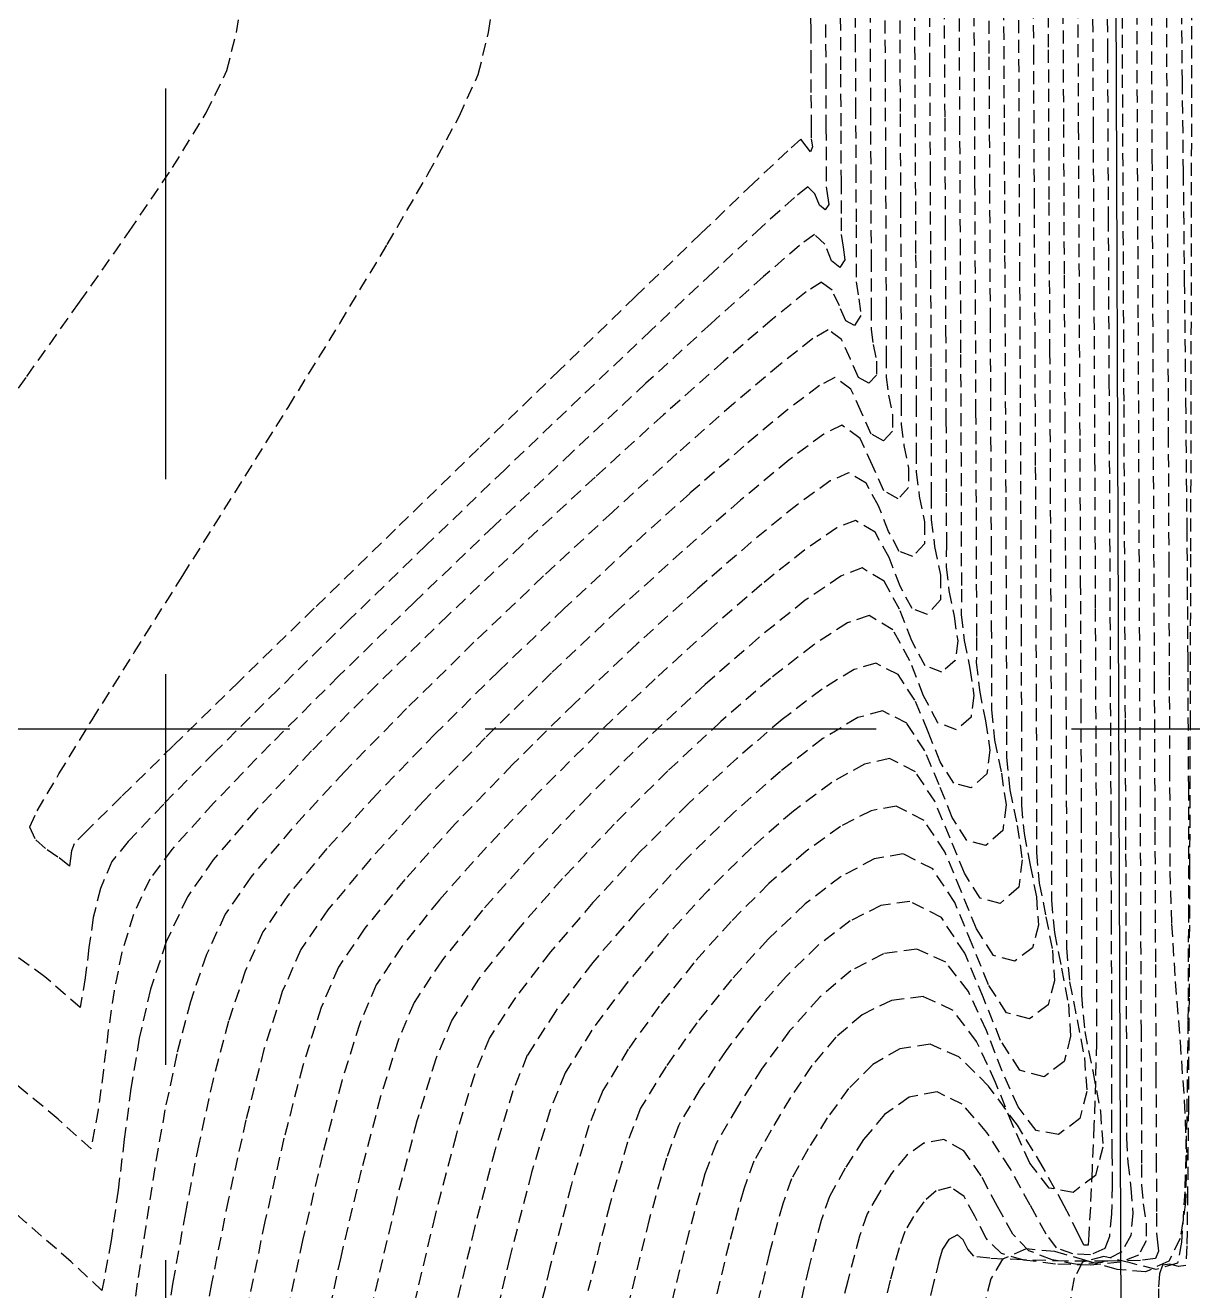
# Model space of a CAD drawing. Header units: inches. Extents: x 7994 to 10114, y 11164 to 12491.
# Drawn here: x 9944.48 to 9966.89, y 11386.44 to 11410.74 of the extents above; entities that cross this region are included whole.
import ezdxf

# ---------------------------------------------------------------- set-up
doc = ezdxf.new("R2010")
doc.units = ezdxf.units.IN
doc.header["$MEASUREMENT"] = 0
doc.linetypes.add('HIDDEN', pattern=[0.375, 0.25, -0.125])
doc.linetypes.add('x4227topo$0$HIDDEN', pattern=[0.375, 0.25, -0.125])
for name, color, linetype in [('CONTOURS', 43, 'x4227topo$0$HIDDEN'), ('GRID', 254, 'HIDDEN'), ('x4227topo$0$C-TOPO', 12, 'Continuous')]:
    doc.layers.add(name, color=color, linetype=linetype)

msp = doc.modelspace()

# ---------------------------------------------------------------- linework, layer by layer
at = {"layer": 'CONTOURS', "color": 43}
for p, q in [((9966.871, 11414.089, 1242), (9966.867, 11410.723, 1242)), ((9965.239, 11413.484, 1236), (9965.253, 11410.258, 1236)), ((9965.521, 11413.553, 1237), (9965.536, 11410.16, 1237)), ((9964.103, 11413.194, 1232), (9964.117, 11410.267, 1232)), ((9963.819, 11412.991, 1231), (9963.832, 11410.234, 1231)), ((9962.966, 11412.699, 1228), (9962.978, 11410.134, 1228)), ((9962.682, 11412.472, 1227), (9962.693, 11410.1, 1227)), ((9960.689, 11412.167, 1220), (9960.696, 11410.66, 1220)), ((9961.829, 11412.084, 1224), (9961.839, 11410, 1224)), ((9964.963, 11411.98, 1235), (9964.979, 11408.729, 1235)), ((9948.532, 11410.598, 1217), (9948.745, 11411.854, 1217)), ((9953.373, 11410.599, 1216), (9953.541, 11411.818, 1216)), ((9960.407, 11411.695, 1219), (9960.412, 11410.475, 1219)), ((9961.546, 11411.826, 1223), (9961.554, 11409.967, 1223)), ((9964.395, 11411.764, 1233), (9964.409, 11408.835, 1233)), ((9964.679, 11411.877, 1234), (9964.694, 11408.788, 1234)), ((9965.811, 11411.753, 1238), (9965.825, 11408.372, 1238)), ((9966.093, 11411.735, 1239), (9966.108, 11408.196, 1239)), ((9966.382, 11411.693, 1240), (9966.395, 11408.605, 1240)), ((9960.977, 11411.583, 1221), (9960.985, 11409.9, 1221)), ((9963.257, 11411.462, 1229), (9963.269, 11408.871, 1229)), ((9963.541, 11411.586, 1230), (9963.554, 11408.813, 1230)), ((9962.403, 11411.246, 1226), (9962.414, 11408.887, 1226)), ((9962.119, 11411.108, 1225), (9962.129, 11408.958, 1225)), ((9966.673, 11411.013, 1241), (9966.686, 11409.666, 1241)), ((9959.556, 11410.89, 1216), (9959.557, 11410.637, 1216)), ((9959.841, 11410.753, 1217), (9959.846, 11409.767, 1217)), ((9960.125, 11410.886, 1218), (9960.13, 11409.8, 1218)), ((9961.265, 11410.831, 1222), (9961.274, 11409.035, 1222)), ((9966.867, 11410.723, 1242), (9966.862, 11407.296, 1242)), ((9948.351, 11409.869, 1217), (9948.532, 11410.598, 1217)), ((9953.175, 11409.791, 1216), (9953.373, 11410.599, 1216)), ((9959.557, 11410.637, 1216), (9959.559, 11410.07, 1216)), ((9960.696, 11410.66, 1220), (9960.704, 11409.073, 1220)), ((9960.412, 11410.475, 1219), (9960.418, 11409.191, 1219)), ((9963.832, 11410.234, 1231), (9963.845, 11407.471, 1231)), ((9964.117, 11410.267, 1232), (9964.13, 11407.334, 1232)), ((9965.253, 11410.258, 1236), (9965.268, 11407.029, 1236)), ((9959.559, 11410.07, 1216), (9959.562, 11409.396, 1216)), ((9961.839, 11410, 1224), (9961.849, 11407.911, 1224)), ((9962.693, 11410.1, 1227), (9962.704, 11407.723, 1227)), ((9962.978, 11410.134, 1228), (9962.99, 11407.563, 1228)), ((9965.536, 11410.16, 1237), (9965.551, 11406.768, 1237)), ((9947.952, 11409.054, 1217), (9948.351, 11409.869, 1217)), ((9952.808, 11408.988, 1216), (9953.175, 11409.791, 1216)), ((9959.846, 11409.767, 1217), (9959.85, 11408.776, 1217)), ((9960.13, 11409.8, 1218), (9960.135, 11408.71, 1218)), ((9960.985, 11409.9, 1221), (9960.992, 11408.212, 1221)), ((9961.554, 11409.967, 1223), (9961.563, 11408.103, 1223)), ((9966.686, 11409.666, 1241), (9966.706, 11407.91, 1241)), ((9959.562, 11409.396, 1216), (9959.565, 11408.821, 1216)), ((9947.307, 11408.006, 1217), (9947.952, 11409.054, 1217)), ((9960.418, 11409.191, 1219), (9960.424, 11407.962, 1219)), ((9960.704, 11409.073, 1220), (9960.71, 11407.555, 1220)), ((9961.274, 11409.035, 1222), (9961.281, 11407.291, 1222)), ((9952.209, 11407.878, 1216), (9952.808, 11408.988, 1216)), ((9959.565, 11408.821, 1216), (9959.565, 11408.55, 1216)), ((9959.85, 11408.776, 1217), (9959.853, 11407.994, 1217)), ((9962.129, 11408.958, 1225), (9962.138, 11406.852, 1225)), ((9962.414, 11408.887, 1226), (9962.424, 11406.575, 1226)), ((9963.269, 11408.871, 1229), (9963.28, 11406.318, 1229)), ((9963.554, 11408.813, 1230), (9963.566, 11406.081, 1230)), ((9964.409, 11408.835, 1233), (9964.422, 11405.94, 1233)), ((9964.694, 11408.788, 1234), (9964.708, 11405.734, 1234)), ((9959.368, 11408.549, 1216), (9959.115, 11408.324, 1216)), ((9959.471, 11408.414, 1216), (9959.368, 11408.549, 1216)), ((9959.565, 11408.55, 1216), (9959.589, 11408.406, 1216)), ((9960.135, 11408.71, 1218), (9960.139, 11407.747, 1218)), ((9964.979, 11408.729, 1235), (9964.993, 11405.515, 1235)), ((9966.395, 11408.605, 1240), (9966.408, 11405.643, 1240)), ((9959.115, 11408.324, 1216), (9958.45, 11407.697, 1216)), ((9959.555, 11408.305, 1216), (9959.471, 11408.414, 1216)), ((9959.589, 11408.406, 1216), (9959.555, 11408.305, 1216)), ((9965.825, 11408.372, 1238), (9965.84, 11405.03, 1238)), ((9960.992, 11408.212, 1221), (9960.999, 11406.648, 1221)), ((9961.563, 11408.103, 1223), (9961.571, 11406.333, 1223)), ((9966.108, 11408.196, 1239), (9966.123, 11404.702, 1239)), ((9946.477, 11406.778, 1217), (9947.307, 11408.006, 1217)), ((9951.429, 11406.529, 1216), (9952.209, 11407.878, 1216)), ((9959.853, 11407.994, 1217), (9959.854, 11407.637, 1217)), ((9960.424, 11407.962, 1219), (9960.428, 11406.908, 1219)), ((9961.849, 11407.911, 1224), (9961.857, 11405.926, 1224)), ((9966.706, 11407.91, 1241), (9966.729, 11405.834, 1241)), ((9958.45, 11407.697, 1216), (9957.449, 11406.738, 1216)), ((9959.499, 11407.634, 1217), (9959.246, 11407.432, 1217)), ((9959.637, 11407.504, 1217), (9959.499, 11407.634, 1217)), ((9959.854, 11407.637, 1217), (9959.879, 11407.466, 1217)), ((9960.139, 11407.747, 1218), (9960.142, 11407.041, 1218)), ((9962.704, 11407.723, 1227), (9962.714, 11405.433, 1227)), ((9962.99, 11407.563, 1228), (9963.001, 11405.085, 1228)), ((9959.246, 11407.432, 1217), (9958.615, 11406.863, 1217)), ((9959.726, 11407.286, 1217), (9959.637, 11407.504, 1217)), ((9959.879, 11407.466, 1217), (9959.902, 11407.296, 1217)), ((9960.71, 11407.555, 1220), (9960.716, 11406.253, 1220)), ((9963.845, 11407.471, 1231), (9963.857, 11404.784, 1231)), ((9964.13, 11407.334, 1232), (9964.143, 11404.482, 1232)), ((9959.835, 11407.195, 1217), (9959.726, 11407.286, 1217)), ((9959.902, 11407.296, 1217), (9959.835, 11407.195, 1217)), ((9961.281, 11407.291, 1222), (9961.288, 11405.71, 1222)), ((9966.862, 11407.296, 1242), (9966.855, 11403.889, 1242)), ((9958.615, 11406.863, 1217), (9957.675, 11405.991, 1217)), ((9960.142, 11407.041, 1218), (9960.142, 11406.723, 1218)), ((9960.428, 11406.908, 1219), (9960.43, 11406.151, 1219)), ((9962.138, 11406.852, 1225), (9962.147, 11404.885, 1225)), ((9965.268, 11407.029, 1236), (9965.282, 11403.875, 1236)), ((9945.523, 11405.423, 1217), (9946.477, 11406.778, 1217)), ((9957.449, 11406.738, 1216), (9956.188, 11405.523, 1216)), ((9959.63, 11406.719, 1218), (9959.339, 11406.509, 1218)), ((9959.829, 11406.532, 1218), (9959.63, 11406.719, 1218)), ((9960.142, 11406.723, 1218), (9960.178, 11406.477, 1218)), ((9960.999, 11406.648, 1221), (9961.004, 11405.335, 1221)), ((9965.551, 11406.768, 1237), (9965.565, 11403.457, 1237)), ((9950.518, 11405.013, 1216), (9951.429, 11406.529, 1216)), ((9959.339, 11406.509, 1218), (9958.652, 11405.916, 1218)), ((9959.958, 11406.216, 1218), (9959.829, 11406.532, 1218)), ((9960.178, 11406.477, 1218), (9960.212, 11406.231, 1218)), ((9962.424, 11406.575, 1226), (9962.434, 11404.416, 1226)), ((9960.115, 11406.085, 1218), (9959.958, 11406.216, 1218)), ((9960.212, 11406.231, 1218), (9960.115, 11406.085, 1218)), ((9960.43, 11406.151, 1219), (9960.43, 11405.81, 1219)), ((9960.716, 11406.253, 1220), (9960.719, 11405.318, 1220)), ((9961.571, 11406.333, 1223), (9961.577, 11404.755, 1223)), ((9963.28, 11406.318, 1229), (9963.291, 11403.89, 1229)), ((9957.675, 11405.991, 1217), (9956.494, 11404.88, 1217)), ((9958.652, 11405.916, 1218), (9957.645, 11405.011, 1218)), ((9961.857, 11405.926, 1224), (9961.865, 11404.157, 1224)), ((9963.566, 11406.081, 1230), (9963.578, 11403.483, 1230)), ((9964.422, 11405.94, 1233), (9964.434, 11403.153, 1233)), ((9959.472, 11405.621, 1219), (9958.826, 11405.096, 1219)), ((9959.761, 11405.804, 1219), (9959.472, 11405.621, 1219)), ((9959.969, 11405.652, 1219), (9959.761, 11405.804, 1219)), ((9960.108, 11405.348, 1219), (9959.969, 11405.652, 1219)), ((9960.43, 11405.81, 1219), (9960.478, 11405.488, 1219)), ((9961.288, 11405.71, 1222), (9961.293, 11404.405, 1222)), ((9964.708, 11405.734, 1234), (9964.721, 11402.795, 1234)), ((9966.408, 11405.643, 1240), (9966.42, 11402.878, 1240)), ((9966.729, 11405.834, 1241), (9966.753, 11403.527, 1241)), ((9944.508, 11403.992, 1217), (9945.523, 11405.423, 1217)), ((9956.188, 11405.523, 1216), (9954.74, 11404.122, 1216)), ((9960.478, 11405.488, 1219), (9960.521, 11405.167, 1219)), ((9962.714, 11405.433, 1227), (9962.723, 11403.321, 1227)), ((9964.993, 11405.515, 1235), (9965.007, 11402.423, 1235)), ((9960.233, 11405.065, 1219), (9960.108, 11405.348, 1219)), ((9960.521, 11405.167, 1219), (9960.395, 11404.975, 1219)), ((9960.719, 11405.318, 1220), (9960.718, 11404.897, 1220)), ((9961.004, 11405.335, 1221), (9961.007, 11404.404, 1221)), ((9949.526, 11403.401, 1216), (9950.518, 11405.013, 1216)), ((9957.645, 11405.011, 1218), (9956.394, 11403.862, 1218)), ((9958.826, 11405.096, 1219), (9957.889, 11404.288, 1219)), ((9959.891, 11404.89, 1220), (9959.598, 11404.72, 1220)), ((9960.149, 11404.701, 1220), (9959.891, 11404.89, 1220)), ((9960.395, 11404.975, 1219), (9960.233, 11405.065, 1219)), ((9960.718, 11404.897, 1220), (9960.755, 11404.605, 1220)), ((9963.001, 11405.085, 1228), (9963.011, 11402.801, 1228)), ((9965.84, 11405.03, 1238), (9965.854, 11401.801, 1238)), ((9956.494, 11404.88, 1217), (9955.138, 11403.594, 1217)), ((9959.598, 11404.72, 1220), (9958.975, 11404.231, 1220)), ((9960.321, 11404.326, 1220), (9960.149, 11404.701, 1220)), ((9961.577, 11404.755, 1223), (9961.582, 11403.467, 1223)), ((9962.147, 11404.885, 1225), (9962.154, 11403.152, 1225)), ((9963.857, 11404.784, 1231), (9963.868, 11402.256, 1231)), ((9966.123, 11404.702, 1239), (9966.137, 11401.328, 1239)), ((9960.755, 11404.605, 1220), (9960.818, 11404.29, 1220)), ((9961.007, 11404.404, 1221), (9961.007, 11403.983, 1221)), ((9961.293, 11404.405, 1222), (9961.296, 11403.487, 1222)), ((9962.434, 11404.416, 1226), (9962.442, 11402.514, 1226)), ((9964.143, 11404.482, 1232), (9964.155, 11401.798, 1232)), ((9957.889, 11404.288, 1219), (9956.73, 11403.257, 1219)), ((9958.975, 11404.231, 1220), (9958.084, 11403.477, 1220)), ((9960.475, 11403.977, 1220), (9960.321, 11404.326, 1220)), ((9960.818, 11404.29, 1220), (9960.82, 11404.021, 1220)), ((9943.493, 11402.54, 1217), (9944.508, 11403.992, 1217)), ((9954.74, 11404.122, 1216), (9953.18, 11402.61, 1216)), ((9960.022, 11403.975, 1221), (9959.724, 11403.818, 1221)), ((9960.328, 11403.751, 1221), (9960.022, 11403.975, 1221)), ((9960.675, 11403.865, 1220), (9960.475, 11403.977, 1220)), ((9960.82, 11404.021, 1220), (9960.675, 11403.865, 1220)), ((9961.007, 11403.983, 1221), (9961.05, 11403.636, 1221)), ((9961.865, 11404.157, 1224), (9961.87, 11402.713, 1224)), ((9956.394, 11403.862, 1218), (9954.978, 11402.541, 1218)), ((9959.724, 11403.818, 1221), (9959.121, 11403.361, 1221)), ((9960.534, 11403.304, 1221), (9960.328, 11403.751, 1221)), ((9963.291, 11403.89, 1229), (9963.3, 11401.675, 1229)), ((9965.282, 11403.875, 1236), (9965.295, 11400.871, 1236)), ((9966.855, 11403.889, 1242), (9966.848, 11400.581, 1242)), ((9955.138, 11403.594, 1217), (9953.676, 11402.196, 1217)), ((9958.084, 11403.477, 1220), (9956.988, 11402.512, 1220)), ((9961.05, 11403.636, 1221), (9961.125, 11403.261, 1221)), ((9961.296, 11403.487, 1222), (9961.295, 11403.07, 1222)), ((9961.582, 11403.467, 1223), (9961.584, 11402.568, 1223)), ((9963.578, 11403.483, 1230), (9963.588, 11401.112, 1230)), ((9965.565, 11403.457, 1237), (9965.579, 11400.309, 1237)), ((9966.753, 11403.527, 1241), (9966.776, 11401.077, 1241)), ((9948.504, 11401.762, 1216), (9949.526, 11403.401, 1216)), ((9956.73, 11403.257, 1219), (9955.417, 11402.061, 1219)), ((9959.121, 11403.361, 1221), (9958.273, 11402.655, 1221)), ((9960.716, 11402.888, 1221), (9960.534, 11403.304, 1221)), ((9961.125, 11403.261, 1221), (9961.127, 11402.941, 1221)), ((9962.723, 11403.321, 1227), (9962.731, 11401.48, 1227)), ((9960.153, 11403.06, 1222), (9959.807, 11402.888, 1222)), ((9960.508, 11402.8, 1222), (9960.153, 11403.06, 1222)), ((9961.295, 11403.07, 1222), (9961.346, 11402.667, 1222)), ((9962.154, 11403.152, 1225), (9962.159, 11401.752, 1225)), ((9964.434, 11403.153, 1233), (9964.445, 11400.553, 1233)), ((9959.807, 11402.888, 1222), (9959.137, 11402.387, 1222)), ((9960.746, 11402.282, 1222), (9960.508, 11402.8, 1222)), ((9960.955, 11402.755, 1221), (9960.716, 11402.888, 1221)), ((9961.127, 11402.941, 1221), (9960.955, 11402.755, 1221)), ((9961.87, 11402.713, 1224), (9961.872, 11401.705, 1224)), ((9963.011, 11402.801, 1228), (9963.019, 11400.81, 1228)), ((9964.721, 11402.795, 1234), (9964.732, 11400.052, 1234)), ((9966.42, 11402.878, 1240), (9966.43, 11400.381, 1240)), ((9953.18, 11402.61, 1216), (9951.584, 11401.059, 1216)), ((9954.978, 11402.541, 1218), (9953.472, 11401.118, 1218)), ((9956.988, 11402.512, 1220), (9955.749, 11401.389, 1220)), ((9958.273, 11402.655, 1221), (9957.236, 11401.749, 1221)), ((9961.346, 11402.667, 1222), (9961.432, 11402.233, 1222)), ((9961.584, 11402.568, 1223), (9961.583, 11402.156, 1223)), ((9962.442, 11402.514, 1226), (9962.447, 11400.977, 1226)), ((9959.137, 11402.387, 1222), (9958.211, 11401.618, 1222)), ((9960.958, 11401.799, 1222), (9960.746, 11402.282, 1222)), ((9961.432, 11402.233, 1222), (9961.435, 11401.861, 1222)), ((9963.868, 11402.256, 1231), (9963.877, 11399.968, 1231)), ((9965.007, 11402.423, 1235), (9965.019, 11399.537, 1235)), ((9953.676, 11402.196, 1217), (9952.176, 11400.752, 1217)), ((9955.417, 11402.061, 1219), (9954.017, 11400.759, 1219)), ((9959.933, 11401.988, 1223), (9959.289, 11401.525, 1223)), ((9960.284, 11402.145, 1223), (9959.933, 11401.988, 1223)), ((9960.621, 11401.943, 1223), (9960.284, 11402.145, 1223)), ((9961.583, 11402.156, 1223), (9961.641, 11401.698, 1223)), ((9947.502, 11400.169, 1216), (9948.504, 11401.762, 1216)), ((9957.236, 11401.749, 1221), (9956.068, 11400.694, 1221)), ((9960.86, 11401.51, 1223), (9960.621, 11401.943, 1223)), ((9961.235, 11401.645, 1222), (9960.958, 11401.799, 1222)), ((9961.435, 11401.861, 1222), (9961.235, 11401.645, 1222)), ((9962.159, 11401.752, 1225), (9962.161, 11400.779, 1225)), ((9964.155, 11401.798, 1232), (9964.165, 11399.369, 1232)), ((9965.854, 11401.801, 1238), (9965.867, 11398.757, 1238)), ((9958.211, 11401.618, 1222), (9957.097, 11400.641, 1222)), ((9959.289, 11401.525, 1223), (9958.415, 11400.811, 1223)), ((9961.053, 11401.017, 1223), (9960.86, 11401.51, 1223)), ((9961.641, 11401.698, 1223), (9961.739, 11401.204, 1223)), ((9961.872, 11401.705, 1224), (9961.872, 11401.243, 1224)), ((9963.3, 11401.675, 1229), (9963.308, 11399.759, 1229)), ((9955.749, 11401.389, 1220), (9954.43, 11400.163, 1220)), ((9961.872, 11401.243, 1224), (9961.936, 11400.729, 1224)), ((9962.731, 11401.48, 1227), (9962.736, 11400.002, 1227)), ((9966.137, 11401.328, 1239), (9966.151, 11398.153, 1239)), ((9951.584, 11401.059, 1216), (9950.025, 11399.542, 1216)), ((9953.472, 11401.118, 1218), (9951.953, 11399.661, 1218)), ((9960.059, 11401.088, 1224), (9959.442, 11400.663, 1224)), ((9960.414, 11401.23, 1224), (9960.059, 11401.088, 1224)), ((9960.793, 11401.004, 1224), (9960.414, 11401.23, 1224)), ((9961.06, 11400.518, 1224), (9960.793, 11401.004, 1224)), ((9961.254, 11400.635, 1223), (9961.053, 11401.017, 1223)), ((9961.739, 11401.204, 1223), (9961.742, 11400.781, 1223)), ((9963.588, 11401.112, 1230), (9963.596, 11399.062, 1230)), ((9966.776, 11401.077, 1241), (9966.794, 11398.572, 1241)), ((9954.017, 11400.759, 1219), (9952.597, 11399.409, 1219)), ((9958.415, 11400.811, 1223), (9957.37, 11399.902, 1223)), ((9961.742, 11400.781, 1223), (9961.515, 11400.535, 1223)), ((9962.161, 11400.779, 1225), (9962.16, 11400.329, 1225)), ((9962.447, 11400.977, 1226), (9962.449, 11399.909, 1226)), ((9963.019, 11400.81, 1228), (9963.024, 11399.211, 1228)), ((9965.295, 11400.871, 1236), (9965.307, 11398.094, 1236)), ((9952.176, 11400.752, 1217), (9950.704, 11399.324, 1217)), ((9956.068, 11400.694, 1221), (9954.827, 11399.539, 1221)), ((9957.097, 11400.641, 1222), (9955.864, 11399.515, 1222)), ((9959.442, 11400.663, 1224), (9958.618, 11400.004, 1224)), ((9961.277, 11399.965, 1224), (9961.06, 11400.518, 1224)), ((9961.515, 11400.535, 1223), (9961.254, 11400.635, 1223)), ((9961.936, 11400.729, 1224), (9962.046, 11400.175, 1224)), ((9964.445, 11400.553, 1233), (9964.455, 11398.215, 1233)), ((9966.848, 11400.581, 1242), (9966.839, 11397.452, 1242)), ((9960.545, 11400.316, 1225), (9960.136, 11400.16, 1225)), ((9960.964, 11400.064, 1225), (9960.545, 11400.316, 1225)), ((9962.16, 11400.329, 1225), (9962.208, 11399.881, 1225)), ((9965.579, 11400.309, 1237), (9965.591, 11397.405, 1237)), ((9966.43, 11400.381, 1240), (9966.439, 11398.222, 1240)), ((9946.571, 11398.69, 1216), (9947.502, 11400.169, 1216)), ((9954.43, 11400.163, 1220), (9953.092, 11398.888, 1220)), ((9960.136, 11400.16, 1225), (9959.453, 11399.696, 1225)), ((9961.261, 11399.526, 1225), (9960.964, 11400.064, 1225)), ((9962.046, 11400.175, 1224), (9962.05, 11399.701, 1224)), ((9964.732, 11400.052, 1234), (9964.742, 11397.586, 1234)), ((9957.37, 11399.902, 1223), (9956.218, 11398.851, 1223)), ((9958.618, 11400.004, 1224), (9957.643, 11399.163, 1224)), ((9961.502, 11399.537, 1224), (9961.277, 11399.965, 1224)), ((9962.208, 11399.881, 1225), (9962.309, 11399.388, 1225)), ((9962.449, 11399.909, 1226), (9962.448, 11399.416, 1226)), ((9962.736, 11400.002, 1227), (9962.738, 11398.979, 1227)), ((9963.877, 11399.968, 1231), (9963.885, 11398.001, 1231)), ((9950.025, 11399.542, 1216), (9948.579, 11398.131, 1216)), ((9951.953, 11399.661, 1218), (9950.5, 11398.242, 1218)), ((9959.453, 11399.696, 1225), (9958.562, 11398.981, 1225)), ((9962.05, 11399.701, 1224), (9961.796, 11399.425, 1224)), ((9963.308, 11399.759, 1229), (9963.313, 11398.229, 1229)), ((9950.704, 11399.324, 1217), (9949.328, 11397.978, 1217)), ((9952.597, 11399.409, 1219), (9951.227, 11398.071, 1219)), ((9954.827, 11399.539, 1221), (9953.569, 11398.335, 1221)), ((9955.864, 11399.515, 1222), (9954.579, 11398.3, 1222)), ((9960.676, 11399.401, 1226), (9960.263, 11399.263, 1226)), ((9961.136, 11399.125, 1226), (9960.676, 11399.401, 1226)), ((9961.501, 11398.914, 1225), (9961.261, 11399.526, 1225)), ((9961.796, 11399.425, 1224), (9961.502, 11399.537, 1224)), ((9962.309, 11399.388, 1225), (9962.379, 11398.918, 1225)), ((9962.448, 11399.416, 1226), (9962.501, 11398.924, 1226)), ((9964.165, 11399.369, 1232), (9964.173, 11397.281, 1232)), ((9965.019, 11399.537, 1235), (9965.03, 11396.944, 1235)), ((9957.643, 11399.163, 1224), (9956.572, 11398.188, 1224)), ((9960.263, 11399.263, 1226), (9959.614, 11398.843, 1226)), ((9961.462, 11398.535, 1226), (9961.136, 11399.125, 1226)), ((9963.024, 11399.211, 1228), (9963.026, 11398.104, 1228)), ((9963.596, 11399.062, 1230), (9963.601, 11397.424, 1230)), ((9953.092, 11398.888, 1220), (9951.799, 11397.618, 1220)), ((9956.218, 11398.851, 1223), (9955.02, 11397.714, 1223)), ((9958.562, 11398.981, 1225), (9957.528, 11398.077, 1225)), ((9959.614, 11398.843, 1226), (9958.785, 11398.194, 1226)), ((9961.751, 11398.439, 1225), (9961.501, 11398.914, 1225)), ((9962.379, 11398.918, 1225), (9962.329, 11398.537, 1225)), ((9962.501, 11398.924, 1226), (9962.612, 11398.383, 1226)), ((9962.738, 11398.979, 1227), (9962.736, 11398.503, 1227)), ((9945.762, 11397.398, 1216), (9946.571, 11398.69, 1216)), ((9965.867, 11398.757, 1238), (9965.879, 11395.971, 1238)), ((9966.794, 11398.572, 1241), (9966.806, 11396.102, 1241)), ((9953.569, 11398.335, 1221), (9952.351, 11397.131, 1221)), ((9960.391, 11398.366, 1227), (9959.775, 11397.991, 1227)), ((9960.806, 11398.486, 1227), (9960.391, 11398.366, 1227)), ((9961.236, 11398.267, 1227), (9960.806, 11398.486, 1227)), ((9961.725, 11397.862, 1226), (9961.462, 11398.535, 1226)), ((9962.076, 11398.315, 1225), (9961.751, 11398.439, 1225)), ((9962.329, 11398.537, 1225), (9962.076, 11398.315, 1225)), ((9962.612, 11398.383, 1226), (9962.688, 11397.867, 1226)), ((9962.736, 11398.503, 1227), (9962.794, 11397.967, 1227)), ((9948.579, 11398.131, 1216), (9947.321, 11396.901, 1216)), ((9950.5, 11398.242, 1218), (9949.187, 11396.931, 1218)), ((9954.579, 11398.3, 1222), (9953.311, 11397.056, 1222)), ((9956.572, 11398.188, 1224), (9955.46, 11397.129, 1224)), ((9958.785, 11398.194, 1226), (9957.833, 11397.368, 1226)), ((9961.555, 11397.78, 1227), (9961.236, 11398.267, 1227)), ((9963.026, 11398.104, 1228), (9963.025, 11397.589, 1228)), ((9963.313, 11398.229, 1229), (9963.315, 11397.172, 1229)), ((9964.455, 11398.215, 1233), (9964.462, 11396.216, 1233)), ((9965.307, 11398.094, 1236), (9965.317, 11395.62, 1236)), ((9966.151, 11398.153, 1239), (9966.164, 11395.251, 1239)), ((9966.439, 11398.222, 1240), (9966.446, 11396.474, 1240)), ((9949.328, 11397.978, 1217), (9948.117, 11396.776, 1217)), ((9951.227, 11398.071, 1219), (9949.974, 11396.802, 1219)), ((9957.528, 11398.077, 1225), (9956.415, 11397.041, 1225)), ((9959.775, 11397.991, 1227), (9959.008, 11397.406, 1227)), ((9961.999, 11397.341, 1226), (9961.725, 11397.862, 1226)), ((9962.688, 11397.867, 1226), (9962.634, 11397.449, 1226)), ((9962.794, 11397.967, 1227), (9962.915, 11397.378, 1227)), ((9963.885, 11398.001, 1231), (9963.89, 11396.437, 1231)), ((9951.799, 11397.618, 1220), (9950.612, 11396.407, 1220)), ((9955.02, 11397.714, 1223), (9953.837, 11396.545, 1223)), ((9961.809, 11397.172, 1227), (9961.555, 11397.78, 1227)), ((9945.125, 11396.362, 1216), (9945.762, 11397.398, 1216)), ((9957.833, 11397.368, 1226), (9956.812, 11396.417, 1226)), ((9959.008, 11397.406, 1227), (9958.137, 11396.658, 1227)), ((9960.461, 11397.442, 1228), (9959.789, 11397.038, 1228)), ((9960.937, 11397.571, 1228), (9960.461, 11397.442, 1228)), ((9961.402, 11397.334, 1228), (9960.937, 11397.571, 1228)), ((9962.634, 11397.449, 1226), (9962.356, 11397.205, 1226)), ((9962.915, 11397.378, 1227), (9962.998, 11396.816, 1227)), ((9963.025, 11397.589, 1228), (9963.087, 11397.01, 1228)), ((9963.601, 11397.424, 1230), (9963.603, 11396.293, 1230)), ((9964.742, 11397.586, 1234), (9964.75, 11395.478, 1234)), ((9965.591, 11397.405, 1237), (9965.602, 11394.825, 1237)), ((9966.839, 11397.452, 1242), (9966.83, 11394.582, 1242)), ((9952.351, 11397.131, 1221), (9951.233, 11395.979, 1221)), ((9955.46, 11397.129, 1224), (9954.363, 11396.035, 1224)), ((9961.747, 11396.807, 1228), (9961.402, 11397.334, 1228)), ((9962.043, 11396.591, 1227), (9961.809, 11397.172, 1227)), ((9962.356, 11397.205, 1226), (9961.999, 11397.341, 1226)), ((9963.315, 11397.172, 1229), (9963.313, 11396.676, 1229)), ((9964.173, 11397.281, 1232), (9964.178, 11395.622, 1232)), ((9947.321, 11396.901, 1216), (9946.325, 11395.924, 1216)), ((9949.187, 11396.931, 1218), (9948.093, 11395.797, 1218)), ((9953.311, 11397.056, 1222), (9952.128, 11395.842, 1222)), ((9956.415, 11397.041, 1225), (9955.289, 11395.934, 1225)), ((9959.789, 11397.038, 1228), (9958.976, 11396.41, 1228)), ((9963.087, 11397.01, 1228), (9963.218, 11396.373, 1228)), ((9965.03, 11396.944, 1235), (9965.038, 11394.728, 1235)), ((9948.117, 11396.776, 1217), (9947.137, 11395.783, 1217)), ((9949.974, 11396.802, 1219), (9948.905, 11395.662, 1219)), ((9958.137, 11396.658, 1227), (9957.21, 11395.792, 1227)), ((9961.068, 11396.657, 1229), (9960.59, 11396.549, 1229)), ((9961.568, 11396.401, 1229), (9961.068, 11396.657, 1229)), ((9962.022, 11396.15, 1228), (9961.747, 11396.807, 1228)), ((9962.998, 11396.816, 1227), (9962.939, 11396.361, 1227)), ((9963.313, 11396.676, 1229), (9963.38, 11396.053, 1229)), ((9950.612, 11396.407, 1220), (9949.595, 11395.308, 1220)), ((9953.837, 11396.545, 1223), (9952.731, 11395.4, 1223)), ((9956.812, 11396.417, 1226), (9955.781, 11395.394, 1226)), ((9958.976, 11396.41, 1228), (9958.074, 11395.613, 1228)), ((9960.59, 11396.549, 1229), (9959.962, 11396.198, 1229)), ((9961.939, 11395.835, 1229), (9961.568, 11396.401, 1229)), ((9962.304, 11396.183, 1227), (9962.043, 11396.591, 1227)), ((9963.89, 11396.437, 1231), (9963.891, 11395.36, 1231)), ((9966.446, 11396.474, 1240), (9966.451, 11395.206, 1240)), ((9944.71, 11395.653, 1216), (9945.125, 11396.362, 1216)), ((9959.962, 11396.198, 1229), (9959.224, 11395.647, 1229)), ((9962.275, 11395.521, 1228), (9962.022, 11396.15, 1228)), ((9962.636, 11396.095, 1227), (9962.304, 11396.183, 1227)), ((9962.939, 11396.361, 1227), (9962.636, 11396.095, 1227)), ((9963.218, 11396.373, 1228), (9963.307, 11395.764, 1228)), ((9963.603, 11396.293, 1230), (9963.601, 11395.762, 1230)), ((9964.462, 11396.216, 1233), (9964.467, 11394.634, 1233)), ((9946.325, 11395.924, 1216), (9945.666, 11395.272, 1216)), ((9951.233, 11395.979, 1221), (9950.27, 11394.927, 1221)), ((9954.363, 11396.035, 1224), (9953.334, 11394.957, 1224)), ((9955.289, 11395.934, 1225), (9954.213, 11394.814, 1225)), ((9963.38, 11396.053, 1229), (9963.521, 11395.367, 1229)), ((9965.879, 11395.971, 1238), (9965.889, 11393.516, 1238)), ((9966.806, 11396.102, 1241), (9966.808, 11393.755, 1241)), ((9944.567, 11395.342, 1216), (9944.71, 11395.653, 1216)), ((9947.137, 11395.783, 1217), (9946.457, 11395.063, 1217)), ((9948.093, 11395.797, 1218), (9947.295, 11394.911, 1218)), ((9948.905, 11395.662, 1219), (9948.089, 11394.71, 1219)), ((9952.128, 11395.842, 1222), (9951.098, 11394.72, 1222)), ((9957.21, 11395.792, 1227), (9956.273, 11394.855, 1227)), ((9960.719, 11395.654, 1230), (9960.132, 11395.353, 1230)), ((9961.199, 11395.742, 1230), (9960.719, 11395.654, 1230)), ((9961.734, 11395.469, 1230), (9961.199, 11395.742, 1230)), ((9962.234, 11395.128, 1229), (9961.939, 11395.835, 1229)), ((9963.307, 11395.764, 1228), (9963.244, 11395.273, 1228)), ((9963.601, 11395.762, 1230), (9963.652, 11395.214, 1230)), ((9958.074, 11395.613, 1228), (9957.138, 11394.701, 1228)), ((9959.224, 11395.647, 1229), (9958.419, 11394.941, 1229)), ((9962.131, 11394.862, 1230), (9961.734, 11395.469, 1230)), ((9962.557, 11395.08, 1228), (9962.275, 11395.521, 1228)), ((9964.178, 11395.622, 1232), (9964.18, 11394.478, 1232)), ((9964.75, 11395.478, 1234), (9964.755, 11393.809, 1234)), ((9965.317, 11395.62, 1236), (9965.325, 11393.526, 1236)), ((9944.669, 11395.111, 1216), (9944.567, 11395.342, 1216)), ((9945.666, 11395.272, 1216), (9945.418, 11395.019, 1216)), ((9949.595, 11395.308, 1220), (9948.81, 11394.376, 1220)), ((9952.731, 11395.4, 1223), (9951.764, 11394.332, 1223)), ((9955.781, 11395.394, 1226), (9954.794, 11394.352, 1226)), ((9960.132, 11395.353, 1230), (9959.467, 11394.875, 1230)), ((9963.244, 11395.273, 1228), (9962.916, 11394.985, 1228)), ((9963.521, 11395.367, 1229), (9963.617, 11394.713, 1229)), ((9963.652, 11395.214, 1230), (9963.772, 11394.608, 1230)), ((9963.891, 11395.36, 1231), (9963.889, 11394.849, 1231)), ((9966.164, 11395.251, 1239), (9966.174, 11392.701, 1239)), ((9966.451, 11395.206, 1240), (9966.452, 11394.491, 1240)), ((9944.869, 11394.928, 1216), (9944.669, 11395.111, 1216)), ((9945.107, 11394.764, 1216), (9944.869, 11394.928, 1216)), ((9945.418, 11395.019, 1216), (9945.37, 11394.883, 1216)), ((9946.457, 11395.063, 1217), (9946.143, 11394.681, 1217)), ((9950.27, 11394.927, 1221), (9949.521, 11394.026, 1221)), ((9953.334, 11394.957, 1224), (9952.431, 11393.944, 1224)), ((9958.419, 11394.941, 1229), (9957.588, 11394.124, 1229)), ((9962.507, 11394.452, 1229), (9962.234, 11395.128, 1229)), ((9962.916, 11394.985, 1228), (9962.557, 11395.08, 1228)), ((9945.326, 11394.591, 1216), (9945.107, 11394.764, 1216)), ((9945.348, 11394.737, 1216), (9945.326, 11394.591, 1216)), ((9945.37, 11394.883, 1216), (9945.348, 11394.737, 1216)), ((9946.143, 11394.681, 1217), (9945.921, 11394.157, 1217)), ((9947.295, 11394.911, 1218), (9946.868, 11394.342, 1218)), ((9948.089, 11394.71, 1219), (9947.593, 11394.003, 1219)), ((9951.098, 11394.72, 1222), (9950.288, 11393.749, 1222)), ((9954.213, 11394.814, 1225), (9953.254, 11393.741, 1225)), ((9956.273, 11394.855, 1227), (9955.376, 11393.89, 1227)), ((9957.138, 11394.701, 1228), (9956.22, 11393.725, 1228)), ((9959.467, 11394.875, 1230), (9958.755, 11394.255, 1230)), ((9960.778, 11394.729, 1231), (9960.142, 11394.393, 1231)), ((9961.329, 11394.827, 1231), (9960.778, 11394.729, 1231)), ((9961.9, 11394.536, 1231), (9961.329, 11394.827, 1231)), ((9962.447, 11394.106, 1230), (9962.131, 11394.862, 1230)), ((9963.617, 11394.713, 1229), (9963.549, 11394.184, 1229)), ((9963.889, 11394.849, 1231), (9963.943, 11394.265, 1231)), ((9965.038, 11394.728, 1235), (9965.043, 11392.975, 1235)), ((9965.602, 11394.825, 1237), (9965.611, 11392.65, 1237)), ((9945.326, 11394.591, 1216), (9945.326, 11394.591, 1216)), ((9962.323, 11393.89, 1231), (9961.9, 11394.536, 1231)), ((9962.81, 11393.977, 1229), (9962.507, 11394.452, 1229)), ((9963.772, 11394.608, 1230), (9963.889, 11394.002, 1230)), ((9964.18, 11394.478, 1232), (9964.178, 11393.936, 1232)), ((9964.467, 11394.634, 1233), (9964.468, 11393.543, 1233)), ((9966.452, 11394.491, 1240), (9966.483, 11393.483, 1240)), ((9966.83, 11394.582, 1242), (9966.819, 11392.051, 1242)), ((9946.868, 11394.342, 1218), (9946.555, 11393.659, 1218)), ((9948.81, 11394.376, 1220), (9948.318, 11393.665, 1220)), ((9951.764, 11394.332, 1223), (9950.997, 11393.397, 1223)), ((9954.794, 11394.352, 1226), (9953.909, 11393.343, 1226)), ((9958.755, 11394.255, 1230), (9958.028, 11393.528, 1230)), ((9960.142, 11394.393, 1231), (9959.452, 11393.863, 1231)), ((9963.943, 11394.265, 1231), (9964.072, 11393.619, 1231)), ((9945.921, 11394.157, 1217), (9945.786, 11393.601, 1217)), ((9947.593, 11394.003, 1219), (9947.185, 11393.134, 1219)), ((9949.521, 11394.026, 1221), (9949.043, 11393.326, 1221)), ((9957.588, 11394.124, 1229), (9956.773, 11393.239, 1229)), ((9962.739, 11393.383, 1230), (9962.447, 11394.106, 1230)), ((9963.196, 11393.875, 1229), (9962.81, 11393.977, 1229)), ((9963.549, 11394.184, 1229), (9963.196, 11393.875, 1229)), ((9963.889, 11394.002, 1230), (9963.928, 11393.454, 1230)), ((9950.288, 11393.749, 1222), (9949.768, 11392.988, 1222)), ((9952.431, 11393.944, 1224), (9951.706, 11393.045, 1224)), ((9953.254, 11393.741, 1225), (9952.475, 11392.774, 1225)), ((9955.376, 11393.89, 1227), (9954.564, 11392.945, 1227)), ((9956.22, 11393.725, 1228), (9955.375, 11392.741, 1228)), ((9959.452, 11393.863, 1231), (9958.739, 11393.188, 1231)), ((9960.906, 11393.831, 1232), (9960.312, 11393.537, 1232)), ((9961.46, 11393.912, 1232), (9960.906, 11393.831, 1232)), ((9962.065, 11393.603, 1232), (9961.46, 11393.912, 1232)), ((9962.659, 11393.084, 1231), (9962.323, 11393.89, 1231)), ((9964.178, 11393.936, 1232), (9964.235, 11393.315, 1232)), ((9964.755, 11393.809, 1234), (9964.756, 11392.659, 1234)), ((9966.808, 11393.755, 1241), (9966.799, 11391.619, 1241)), ((9945.786, 11393.601, 1217), (9945.702, 11393.025, 1217)), ((9946.555, 11393.659, 1218), (9946.335, 11392.94, 1218)), ((9948.318, 11393.665, 1220), (9947.958, 11392.89, 1220)), ((9958.028, 11393.528, 1230), (9957.314, 11392.732, 1230)), ((9960.312, 11393.537, 1232), (9959.699, 11393.07, 1232)), ((9962.515, 11392.917, 1232), (9962.065, 11393.603, 1232)), ((9964.072, 11393.619, 1231), (9964.196, 11392.973, 1231)), ((9964.468, 11393.543, 1233), (9964.466, 11393.022, 1233)), ((9965.325, 11393.526, 1236), (9965.33, 11391.887, 1236)), ((9965.889, 11393.516, 1238), (9965.898, 11391.463, 1238)), ((9966.483, 11393.483, 1240), (9966.556, 11392.373, 1240)), ((9949.043, 11393.326, 1221), (9948.701, 11392.573, 1221)), ((9950.997, 11393.397, 1223), (9950.492, 11392.649, 1223)), ((9953.909, 11393.343, 1226), (9953.181, 11392.419, 1226)), ((9956.773, 11393.239, 1229), (9956.016, 11392.33, 1229)), ((9963.063, 11392.875, 1230), (9962.739, 11393.383, 1230)), ((9963.928, 11393.454, 1230), (9963.815, 11393.022, 1230)), ((9964.235, 11393.315, 1232), (9964.371, 11392.63, 1232)), ((9944.857, 11392.462, 1217), (9944.1, 11393.011, 1217)), ((9945.702, 11393.025, 1217), (9945.631, 11392.445, 1217)), ((9947.185, 11393.134, 1219), (9946.885, 11392.225, 1219)), ((9949.768, 11392.988, 1222), (9949.414, 11392.179, 1222)), ((9951.706, 11393.045, 1224), (9951.217, 11392.311, 1224)), ((9958.739, 11393.188, 1231), (9958.035, 11392.411, 1231)), ((9959.699, 11393.07, 1232), (9959.086, 11392.473, 1232)), ((9961.591, 11392.998, 1233), (9960.954, 11392.908, 1233)), ((9962.151, 11392.747, 1233), (9961.591, 11392.998, 1233)), ((9962.97, 11392.313, 1231), (9962.659, 11393.084, 1231)), ((9963.815, 11393.022, 1230), (9963.476, 11392.765, 1230)), ((9964.466, 11393.022, 1233), (9964.526, 11392.366, 1233)), ((9946.335, 11392.94, 1218), (9946.183, 11392.197, 1218)), ((9947.958, 11392.89, 1220), (9947.65, 11391.986, 1220)), ((9952.475, 11392.774, 1225), (9951.942, 11391.972, 1225)), ((9954.564, 11392.945, 1227), (9953.887, 11392.065, 1227)), ((9955.375, 11392.741, 1228), (9954.656, 11391.8, 1228)), ((9960.954, 11392.908, 1233), (9960.327, 11392.579, 1233)), ((9962.584, 11392.18, 1233), (9962.151, 11392.747, 1233)), ((9962.872, 11392.062, 1232), (9962.515, 11392.917, 1232)), ((9963.476, 11392.765, 1230), (9963.063, 11392.875, 1230)), ((9964.196, 11392.973, 1231), (9964.238, 11392.389, 1231)), ((9965.043, 11392.975, 1235), (9965.045, 11391.769, 1235)), ((9948.701, 11392.573, 1221), (9948.383, 11391.613, 1221)), ((9950.492, 11392.649, 1223), (9950.158, 11391.873, 1223)), ((9957.314, 11392.732, 1230), (9956.646, 11391.901, 1230)), ((9960.327, 11392.579, 1233), (9959.723, 11392.066, 1233)), ((9964.371, 11392.63, 1232), (9964.503, 11391.944, 1232)), ((9964.756, 11392.659, 1234), (9964.754, 11392.109, 1234)), ((9965.611, 11392.65, 1237), (9965.617, 11390.962, 1237)), ((9966.174, 11392.701, 1239), (9966.184, 11390.578, 1239)), ((9945.534, 11391.874, 1217), (9944.857, 11392.462, 1217)), ((9945.631, 11392.445, 1217), (9945.534, 11391.874, 1217)), ((9951.217, 11392.311, 1224), (9950.901, 11391.567, 1224)), ((9953.181, 11392.419, 1226), (9952.667, 11391.634, 1226)), ((9956.016, 11392.33, 1229), (9955.358, 11391.442, 1229)), ((9958.035, 11392.411, 1231), (9957.371, 11391.581, 1231)), ((9959.086, 11392.473, 1232), (9958.491, 11391.786, 1232)), ((9963.316, 11391.772, 1231), (9962.97, 11392.313, 1231)), ((9964.238, 11392.389, 1231), (9964.117, 11391.929, 1231)), ((9964.526, 11392.366, 1233), (9964.671, 11391.64, 1233)), ((9966.556, 11392.373, 1240), (9966.646, 11391.222, 1240)), ((9946.183, 11392.197, 1218), (9946.073, 11391.437, 1218)), ((9946.885, 11392.225, 1219), (9946.667, 11391.284, 1219)), ((9949.414, 11392.179, 1222), (9949.062, 11391.067, 1222)), ((9953.887, 11392.065, 1227), (9953.392, 11391.295, 1227)), ((9959.723, 11392.066, 1233), (9959.151, 11391.424, 1233)), ((9961.105, 11392.012, 1234), (9960.545, 11391.737, 1234)), ((9961.722, 11392.083, 1234), (9961.105, 11392.012, 1234)), ((9962.292, 11391.82, 1234), (9961.722, 11392.083, 1234)), ((9962.93, 11391.436, 1233), (9962.584, 11392.18, 1233)), ((9963.202, 11391.244, 1232), (9962.872, 11392.062, 1232)), ((9964.754, 11392.109, 1234), (9964.818, 11391.417, 1234)), ((9966.819, 11392.051, 1242), (9966.806, 11389.94, 1242)), ((9945.534, 11391.874, 1217), (9945.534, 11391.874, 1217)), ((9947.65, 11391.986, 1220), (9947.387, 11390.982, 1220)), ((9950.158, 11391.873, 1223), (9949.807, 11390.756, 1223)), ((9951.942, 11391.972, 1225), (9951.642, 11391.26, 1225)), ((9954.656, 11391.8, 1228), (9954.117, 11390.957, 1228)), ((9956.646, 11391.901, 1230), (9956.053, 11391.072, 1230)), ((9958.491, 11391.786, 1232), (9957.935, 11391.051, 1232)), ((9962.74, 11391.223, 1234), (9962.292, 11391.82, 1234)), ((9963.756, 11391.655, 1231), (9963.316, 11391.772, 1231)), ((9964.117, 11391.929, 1231), (9963.756, 11391.655, 1231)), ((9964.503, 11391.944, 1232), (9964.547, 11391.324, 1232)), ((9965.045, 11391.769, 1235), (9965.043, 11391.195, 1235)), ((9965.33, 11391.887, 1236), (9965.332, 11390.78, 1236)), ((9948.383, 11391.613, 1221), (9948.086, 11390.491, 1221)), ((9950.901, 11391.567, 1224), (9950.554, 11390.457, 1224)), ((9952.667, 11391.634, 1226), (9952.359, 11390.887, 1226)), ((9957.371, 11391.581, 1231), (9956.78, 11390.742, 1231)), ((9960.545, 11391.737, 1234), (9960.038, 11391.303, 1234)), ((9964.671, 11391.64, 1233), (9964.811, 11390.915, 1233)), ((9966.799, 11391.619, 1241), (9966.776, 11389.783, 1241)), ((9946.073, 11391.437, 1218), (9945.979, 11390.671, 1218)), ((9946.667, 11391.284, 1219), (9946.507, 11390.322, 1219)), ((9953.392, 11391.295, 1227), (9953.1, 11390.583, 1227)), ((9955.358, 11391.442, 1229), (9954.842, 11390.618, 1229)), ((9959.151, 11391.424, 1233), (9958.623, 11390.707, 1233)), ((9960.038, 11391.303, 1234), (9959.581, 11390.758, 1234)), ((9963.234, 11390.651, 1233), (9962.93, 11391.436, 1233)), ((9964.547, 11391.324, 1232), (9964.42, 11390.836, 1232)), ((9964.818, 11391.417, 1234), (9964.97, 11390.651, 1234)), ((9965.898, 11391.463, 1238), (9965.904, 11389.887, 1238)), ((9949.062, 11391.067, 1222), (9948.716, 11389.719, 1222)), ((9951.642, 11391.26, 1225), (9951.301, 11390.166, 1225)), ((9956.053, 11391.072, 1230), (9955.566, 11390.279, 1230)), ((9957.935, 11391.051, 1232), (9957.437, 11390.31, 1232)), ((9961.269, 11391.084, 1235), (9960.748, 11390.779, 1235)), ((9961.852, 11391.168, 1235), (9961.269, 11391.084, 1235)), ((9962.403, 11390.926, 1235), (9961.852, 11391.168, 1235)), ((9963.107, 11390.437, 1234), (9962.74, 11391.223, 1234)), ((9963.569, 11390.669, 1232), (9963.202, 11391.244, 1232)), ((9965.043, 11391.195, 1235), (9965.023, 11390.459, 1235)), ((9966.646, 11391.222, 1240), (9966.726, 11390.091, 1240)), ((9947.387, 11390.982, 1220), (9947.161, 11389.909, 1220)), ((9952.359, 11390.887, 1226), (9951.998, 11389.695, 1226)), ((9954.117, 11390.957, 1228), (9953.839, 11390.276, 1228)), ((9962.972, 11390.365, 1235), (9962.403, 11390.926, 1235)), ((9964.42, 11390.836, 1232), (9964.036, 11390.545, 1232)), ((9964.811, 11390.915, 1233), (9964.857, 11390.259, 1233)), ((9965.617, 11390.962, 1237), (9965.62, 11389.841, 1237)), ((9945.979, 11390.671, 1218), (9945.878, 11389.908, 1218)), ((9949.807, 11390.756, 1223), (9949.446, 11389.364, 1223)), ((9953.1, 11390.583, 1227), (9952.748, 11389.423, 1227)), ((9954.842, 11390.618, 1229), (9954.558, 11389.91, 1229)), ((9956.78, 11390.742, 1231), (9956.291, 11389.941, 1231)), ((9958.623, 11390.707, 1233), (9958.149, 11389.968, 1233)), ((9959.581, 11390.758, 1234), (9959.169, 11390.149, 1234)), ((9960.748, 11390.779, 1235), (9960.284, 11390.317, 1235)), ((9963.538, 11389.965, 1233), (9963.234, 11390.651, 1233)), ((9964.036, 11390.545, 1232), (9963.569, 11390.669, 1232)), ((9964.97, 11390.651, 1234), (9965.118, 11389.886, 1234)), ((9965.332, 11390.78, 1236), (9965.331, 11390.282, 1236)), ((9966.184, 11390.578, 1239), (9966.19, 11388.959, 1239)), ((9945.109, 11389.733, 1218), (9944.278, 11390.421, 1218)), ((9946.507, 11390.322, 1219), (9946.381, 11389.347, 1219)), ((9948.086, 11390.491, 1221), (9947.809, 11389.252, 1221)), ((9950.554, 11390.457, 1224), (9950.185, 11389.046, 1224)), ((9957.437, 11390.31, 1232), (9957.016, 11389.602, 1232)), ((9960.284, 11390.317, 1235), (9959.874, 11389.756, 1235)), ((9963.524, 11389.615, 1235), (9962.972, 11390.365, 1235)), ((9963.434, 11389.61, 1234), (9963.107, 11390.437, 1234)), ((9965.023, 11390.459, 1235), (9964.994, 11389.616, 1235)), ((9951.301, 11390.166, 1225), (9950.93, 11388.751, 1225)), ((9953.839, 11390.276, 1228), (9953.498, 11389.15, 1228)), ((9955.566, 11390.279, 1230), (9955.3, 11389.611, 1230)), ((9959.169, 11390.149, 1234), (9958.798, 11389.522, 1234)), ((9961.445, 11390.153, 1236), (9960.976, 11389.82, 1236)), ((9961.983, 11390.253, 1236), (9961.445, 11390.153, 1236)), ((9962.466, 11390.016, 1236), (9961.983, 11390.253, 1236)), ((9964.857, 11390.259, 1233), (9964.722, 11389.743, 1233)), ((9965.331, 11390.282, 1236), (9965.33, 11389.72, 1236)), ((9966.726, 11390.091, 1240), (9966.771, 11389.043, 1240)), ((9945.878, 11389.908, 1218), (9945.742, 11389.158, 1218)), ((9947.161, 11389.909, 1220), (9946.965, 11388.798, 1220)), ((9954.558, 11389.91, 1229), (9954.2, 11388.709, 1229)), ((9956.291, 11389.941, 1231), (9956.041, 11389.287, 1231)), ((9958.149, 11389.968, 1233), (9957.741, 11389.264, 1233)), ((9960.976, 11389.82, 1236), (9960.569, 11389.337, 1236)), ((9962.941, 11389.476, 1236), (9962.466, 11390.016, 1236)), ((9963.884, 11389.513, 1233), (9963.538, 11389.965, 1233)), ((9965.118, 11389.886, 1234), (9965.167, 11389.194, 1234)), ((9965.62, 11389.841, 1237), (9965.619, 11389.368, 1237)), ((9965.904, 11389.887, 1238), (9965.907, 11388.86, 1238)), ((9966.806, 11389.94, 1242), (9966.792, 11388.328, 1242)), ((9945.742, 11389.158, 1218), (9945.109, 11389.733, 1218)), ((9948.716, 11389.719, 1222), (9948.379, 11388.199, 1222)), ((9951.998, 11389.695, 1226), (9951.593, 11388.132, 1226)), ((9955.3, 11389.611, 1230), (9954.958, 11388.456, 1230)), ((9957.016, 11389.602, 1232), (9956.786, 11388.982, 1232)), ((9959.874, 11389.756, 1235), (9959.511, 11389.159, 1235)), ((9963.764, 11388.884, 1234), (9963.434, 11389.61, 1234)), ((9964.02, 11388.805, 1235), (9963.524, 11389.615, 1235)), ((9964.722, 11389.743, 1233), (9964.316, 11389.435, 1233)), ((9964.994, 11389.616, 1235), (9964.959, 11388.773, 1235)), ((9965.33, 11389.72, 1236), (9965.339, 11389.092, 1236)), ((9966.776, 11389.783, 1241), (9966.736, 11388.336, 1241)), ((9946.381, 11389.347, 1219), (9946.262, 11388.369, 1219)), ((9949.446, 11389.364, 1223), (9949.081, 11387.765, 1223)), ((9952.748, 11389.423, 1227), (9952.348, 11387.885, 1227)), ((9958.798, 11389.522, 1234), (9958.466, 11388.925, 1234)), ((9960.569, 11389.337, 1236), (9960.218, 11388.786, 1236)), ((9962.114, 11389.339, 1237), (9961.73, 11389.267, 1237)), ((9962.495, 11389.123, 1237), (9962.114, 11389.339, 1237)), ((9963.385, 11388.78, 1236), (9962.941, 11389.476, 1236)), ((9964.316, 11389.435, 1233), (9963.884, 11389.513, 1233)), ((9965.619, 11389.368, 1237), (9965.646, 11388.9, 1237)), ((9945.742, 11389.158, 1218), (9945.742, 11389.158, 1218)), ((9947.809, 11389.252, 1221), (9947.553, 11387.94, 1221)), ((9953.498, 11389.15, 1228), (9953.104, 11387.641, 1228)), ((9956.041, 11389.287, 1231), (9955.7, 11388.093, 1231)), ((9957.741, 11389.264, 1233), (9957.527, 11388.68, 1233)), ((9959.511, 11389.159, 1235), (9959.191, 11388.587, 1235)), ((9961.73, 11389.267, 1237), (9961.396, 11389.03, 1237)), ((9962.831, 11388.642, 1237), (9962.495, 11389.123, 1237)), ((9965.167, 11389.194, 1234), (9965.024, 11388.65, 1234)), ((9965.339, 11389.092, 1236), (9965.344, 11388.464, 1236)), ((9950.185, 11389.046, 1224), (9949.802, 11387.4, 1224)), ((9956.786, 11388.982, 1232), (9956.458, 11387.805, 1232)), ((9958.466, 11388.925, 1234), (9958.271, 11388.387, 1234)), ((9961.396, 11389.03, 1237), (9961.106, 11388.685, 1237)), ((9964.137, 11388.408, 1234), (9963.764, 11388.884, 1234)), ((9965.646, 11388.9, 1237), (9965.705, 11388.402, 1237)), ((9965.907, 11388.86, 1238), (9965.907, 11388.455, 1238)), ((9966.19, 11388.959, 1239), (9966.195, 11387.922, 1239)), ((9966.771, 11389.043, 1240), (9966.754, 11388.138, 1240)), ((9944.492, 11387.748, 1219), (9943.406, 11388.679, 1219)), ((9946.965, 11388.798, 1220), (9946.791, 11387.678, 1220)), ((9950.93, 11388.751, 1225), (9950.535, 11387.081, 1225)), ((9954.2, 11388.709, 1229), (9953.781, 11387.083, 1229)), ((9957.527, 11388.68, 1233), (9957.22, 11387.563, 1233)), ((9960.218, 11388.786, 1236), (9959.916, 11388.248, 1236)), ((9961.106, 11388.685, 1237), (9960.856, 11388.293, 1237)), ((9963.14, 11388.055, 1237), (9962.831, 11388.642, 1237)), ((9963.771, 11388.079, 1236), (9963.385, 11388.78, 1236)), ((9964.424, 11388.064, 1235), (9964.02, 11388.805, 1235)), ((9965.024, 11388.65, 1234), (9964.596, 11388.325, 1234)), ((9964.959, 11388.773, 1235), (9964.925, 11388.037, 1235)), ((9946.262, 11388.369, 1219), (9946.127, 11387.397, 1219)), ((9954.958, 11388.456, 1230), (9954.55, 11386.879, 1230)), ((9958.271, 11388.387, 1234), (9957.989, 11387.349, 1234)), ((9959.191, 11388.587, 1235), (9959.019, 11388.105, 1235)), ((9962.245, 11388.424, 1238), (9961.963, 11388.353, 1238)), ((9962.501, 11388.246, 1238), (9962.245, 11388.424, 1238)), ((9964.596, 11388.325, 1234), (9964.137, 11388.408, 1234)), ((9965.344, 11388.464, 1236), (9965.332, 11387.903, 1236)), ((9965.705, 11388.402, 1237), (9965.742, 11387.919, 1237)), ((9965.907, 11388.455, 1238), (9965.941, 11388.102, 1238)), ((9948.379, 11388.199, 1222), (9948.055, 11386.574, 1222)), ((9951.593, 11388.132, 1226), (9951.157, 11386.271, 1226)), ((9959.916, 11388.248, 1236), (9959.756, 11387.787, 1236)), ((9960.856, 11388.293, 1237), (9960.64, 11387.91, 1237)), ((9961.727, 11388.143, 1238), (9961.529, 11387.859, 1238)), ((9961.963, 11388.353, 1238), (9961.727, 11388.143, 1238)), ((9962.705, 11387.865, 1238), (9962.501, 11388.246, 1238)), ((9966.754, 11388.138, 1240), (9966.649, 11387.437, 1240)), ((9966.736, 11388.336, 1241), (9966.676, 11387.366, 1241)), ((9966.792, 11388.328, 1242), (9966.777, 11387.295, 1242)), ((9947.553, 11387.94, 1221), (9947.315, 11386.598, 1221)), ((9952.348, 11387.885, 1227), (9951.91, 11386.036, 1227)), ((9955.7, 11388.093, 1231), (9955.281, 11386.431, 1231)), ((9959.019, 11388.105, 1235), (9958.768, 11387.172, 1235)), ((9960.64, 11387.91, 1237), (9960.494, 11387.483, 1237)), ((9963.439, 11387.522, 1237), (9963.14, 11388.055, 1237)), ((9964.076, 11387.522, 1236), (9963.771, 11388.079, 1236)), ((9964.697, 11387.523, 1235), (9964.424, 11388.064, 1235)), ((9964.925, 11388.037, 1235), (9964.897, 11387.513, 1235)), ((9965.332, 11387.903, 1236), (9965.29, 11387.475, 1236)), ((9965.742, 11387.919, 1237), (9965.701, 11387.497, 1237)), ((9965.941, 11388.102, 1238), (9965.998, 11387.736, 1238)), ((9966.195, 11387.922, 1239), (9966.196, 11387.542, 1239)), ((9945.359, 11386.99, 1219), (9944.492, 11387.748, 1219)), ((9946.791, 11387.678, 1220), (9946.63, 11386.58, 1220)), ((9949.081, 11387.765, 1223), (9948.719, 11386.027, 1223)), ((9953.104, 11387.641, 1228), (9952.667, 11385.814, 1228)), ((9956.458, 11387.805, 1232), (9956.046, 11386.145, 1232)), ((9959.756, 11387.787, 1236), (9959.52, 11386.879, 1236)), ((9961.529, 11387.859, 1238), (9961.365, 11387.571, 1238)), ((9962.923, 11387.445, 1238), (9962.705, 11387.865, 1238)), ((9965.998, 11387.736, 1238), (9965.995, 11387.395, 1238)), ((9946.127, 11387.397, 1219), (9945.951, 11386.441, 1219)), ((9949.802, 11387.4, 1224), (9949.412, 11385.584, 1224)), ((9957.22, 11387.563, 1233), (9956.833, 11385.987, 1233)), ((9960.494, 11387.483, 1237), (9960.267, 11386.628, 1237)), ((9961.365, 11387.571, 1238), (9961.254, 11387.258, 1238)), ((9962.207, 11387.418, 1239), (9962.09, 11387.233, 1239)), ((9962.375, 11387.509, 1239), (9962.207, 11387.418, 1239)), ((9962.481, 11387.415, 1239), (9962.375, 11387.509, 1239)), ((9962.57, 11387.235, 1239), (9962.481, 11387.415, 1239)), ((9963.219, 11387.149, 1238), (9962.923, 11387.445, 1238)), ((9963.747, 11387.203, 1237), (9963.439, 11387.522, 1237)), ((9964.275, 11387.257, 1236), (9964.076, 11387.522, 1236)), ((9964.803, 11387.31, 1235), (9964.697, 11387.523, 1235)), ((9964.897, 11387.513, 1235), (9964.88, 11387.309, 1235)), ((9965.29, 11387.475, 1236), (9965.204, 11387.246, 1236)), ((9965.701, 11387.497, 1237), (9965.528, 11387.183, 1237)), ((9965.995, 11387.395, 1238), (9965.852, 11387.12, 1238)), ((9966.196, 11387.542, 1239), (9966.215, 11387.369, 1239)), ((9966.649, 11387.437, 1240), (9966.431, 11387.003, 1240)), ((9957.989, 11387.349, 1234), (9957.634, 11385.886, 1234)), ((9958.768, 11387.172, 1235), (9958.453, 11385.857, 1235)), ((9961.254, 11387.258, 1238), (9961.083, 11386.635, 1238)), ((9962.09, 11387.233, 1239), (9962.023, 11387.02, 1239)), ((9962.691, 11387.096, 1239), (9962.57, 11387.235, 1239)), ((9963.646, 11387.025, 1238), (9963.219, 11387.149, 1238)), ((9963.69, 11387.238, 1240), (9963.236, 11387.04, 1240)), ((9964.242, 11387.188, 1240), (9963.69, 11387.238, 1240)), ((9964.189, 11387.03, 1237), (9963.747, 11387.203, 1237)), ((9964.841, 11387.014, 1240), (9964.242, 11387.188, 1240)), ((9964.589, 11387.145, 1236), (9964.275, 11387.257, 1236)), ((9964.88, 11387.309, 1235), (9964.803, 11387.31, 1235)), ((9965.204, 11387.246, 1236), (9964.925, 11387.123, 1236)), ((9965.528, 11387.183, 1237), (9965.143, 11386.977, 1237)), ((9966.232, 11387.196, 1239), (9966.175, 11387.057, 1239)), ((9966.215, 11387.369, 1239), (9966.232, 11387.196, 1239)), ((9966.676, 11387.366, 1241), (9966.595, 11386.962, 1241)), ((9966.777, 11387.295, 1242), (9966.76, 11386.921, 1242)), ((9945.951, 11386.441, 1219), (9945.359, 11386.99, 1219)), ((9950.535, 11387.081, 1225), (9950.126, 11385.216, 1225)), ((9953.781, 11387.083, 1229), (9953.311, 11385.104, 1229)), ((9962.023, 11387.02, 1239), (9961.914, 11386.586, 1239)), ((9962.995, 11387.058, 1239), (9962.691, 11387.096, 1239)), ((9963.638, 11387.026, 1239), (9962.995, 11387.058, 1239)), ((9963.236, 11387.04, 1240), (9963.015, 11386.666, 1240)), ((9964.448, 11387.005, 1239), (9963.638, 11387.026, 1239)), ((9964.259, 11386.947, 1238), (9963.646, 11387.025, 1238)), ((9964.675, 11386.94, 1237), (9964.189, 11387.03, 1237)), ((9964.923, 11386.929, 1238), (9964.259, 11386.947, 1238)), ((9965.254, 11387, 1239), (9964.448, 11387.005, 1239)), ((9964.925, 11387.123, 1236), (9964.589, 11387.145, 1236)), ((9964.772, 11386.983, 1241), (9964.616, 11386.683, 1241)), ((9965.143, 11386.977, 1237), (9964.675, 11386.94, 1237)), ((9965.183, 11387.095, 1241), (9964.772, 11386.983, 1241)), ((9965.438, 11386.842, 1240), (9964.841, 11387.014, 1240)), ((9965.5, 11386.982, 1238), (9964.923, 11386.929, 1238)), ((9965.688, 11386.968, 1241), (9965.183, 11387.095, 1241)), ((9965.887, 11387.016, 1239), (9965.254, 11387, 1239)), ((9965.852, 11387.12, 1238), (9965.5, 11386.982, 1238)), ((9966.19, 11386.844, 1241), (9965.688, 11386.968, 1241)), ((9966.175, 11387.057, 1239), (9965.887, 11387.016, 1239)), ((9966.431, 11387.003, 1240), (9965.985, 11386.797, 1240)), ((9966.595, 11386.962, 1241), (9966.19, 11386.844, 1241)), ((9966.307, 11386.926, 1242), (9966.25, 11386.761, 1242)), ((9966.45, 11386.947, 1242), (9966.307, 11386.926, 1242)), ((9966.619, 11386.898, 1242), (9966.45, 11386.947, 1242)), ((9966.76, 11386.921, 1242), (9966.619, 11386.898, 1242)), ((9954.55, 11386.879, 1230), (9954.088, 11384.944, 1230)), ((9959.52, 11386.879, 1236), (9959.222, 11385.606, 1236)), ((9963.015, 11386.666, 1240), (9962.861, 11386.059, 1240)), ((9964.616, 11386.683, 1241), (9964.522, 11386.176, 1241)), ((9965.985, 11386.797, 1240), (9965.438, 11386.842, 1240)), ((9966.25, 11386.761, 1242), (9966.232, 11386.471, 1242)), ((9945.951, 11386.441, 1219), (9945.951, 11386.441, 1219)), ((9946.63, 11386.58, 1220), (9946.477, 11385.535, 1220)), ((9947.315, 11386.598, 1221), (9947.095, 11385.272, 1221)), ((9948.055, 11386.574, 1222), (9947.747, 11384.909, 1222)), ((9960.267, 11386.628, 1237), (9959.981, 11385.438, 1237)), ((9961.083, 11386.635, 1238), (9960.868, 11385.772, 1238)), ((9961.914, 11386.586, 1239), (9961.788, 11386.023, 1239)), ((9966.232, 11386.471, 1242), (9966.237, 11386.131, 1242))]:
    msp.add_line(p, q, dxfattribs=at)
at = {"layer": 'GRID', "color": 253, "linetype": 'HIDDEN', "ltscale": 30}
for p, q in [((9947.169, 12455.774), (9947.169, 11298.003)), ((8029.561, 11397.228), (10080.211, 11397.228))]:
    msp.add_line(p, q, dxfattribs=at)
at = {"layer": 'x4227topo$0$C-TOPO', "color": 7}
for p, q in [((9965.467, 11399.328), (9965.409, 11415.076)), ((9965.525, 11383.581), (9965.467, 11399.328))]:
    msp.add_line(p, q, dxfattribs=at)

doc.saveas('drawing.dxf')
